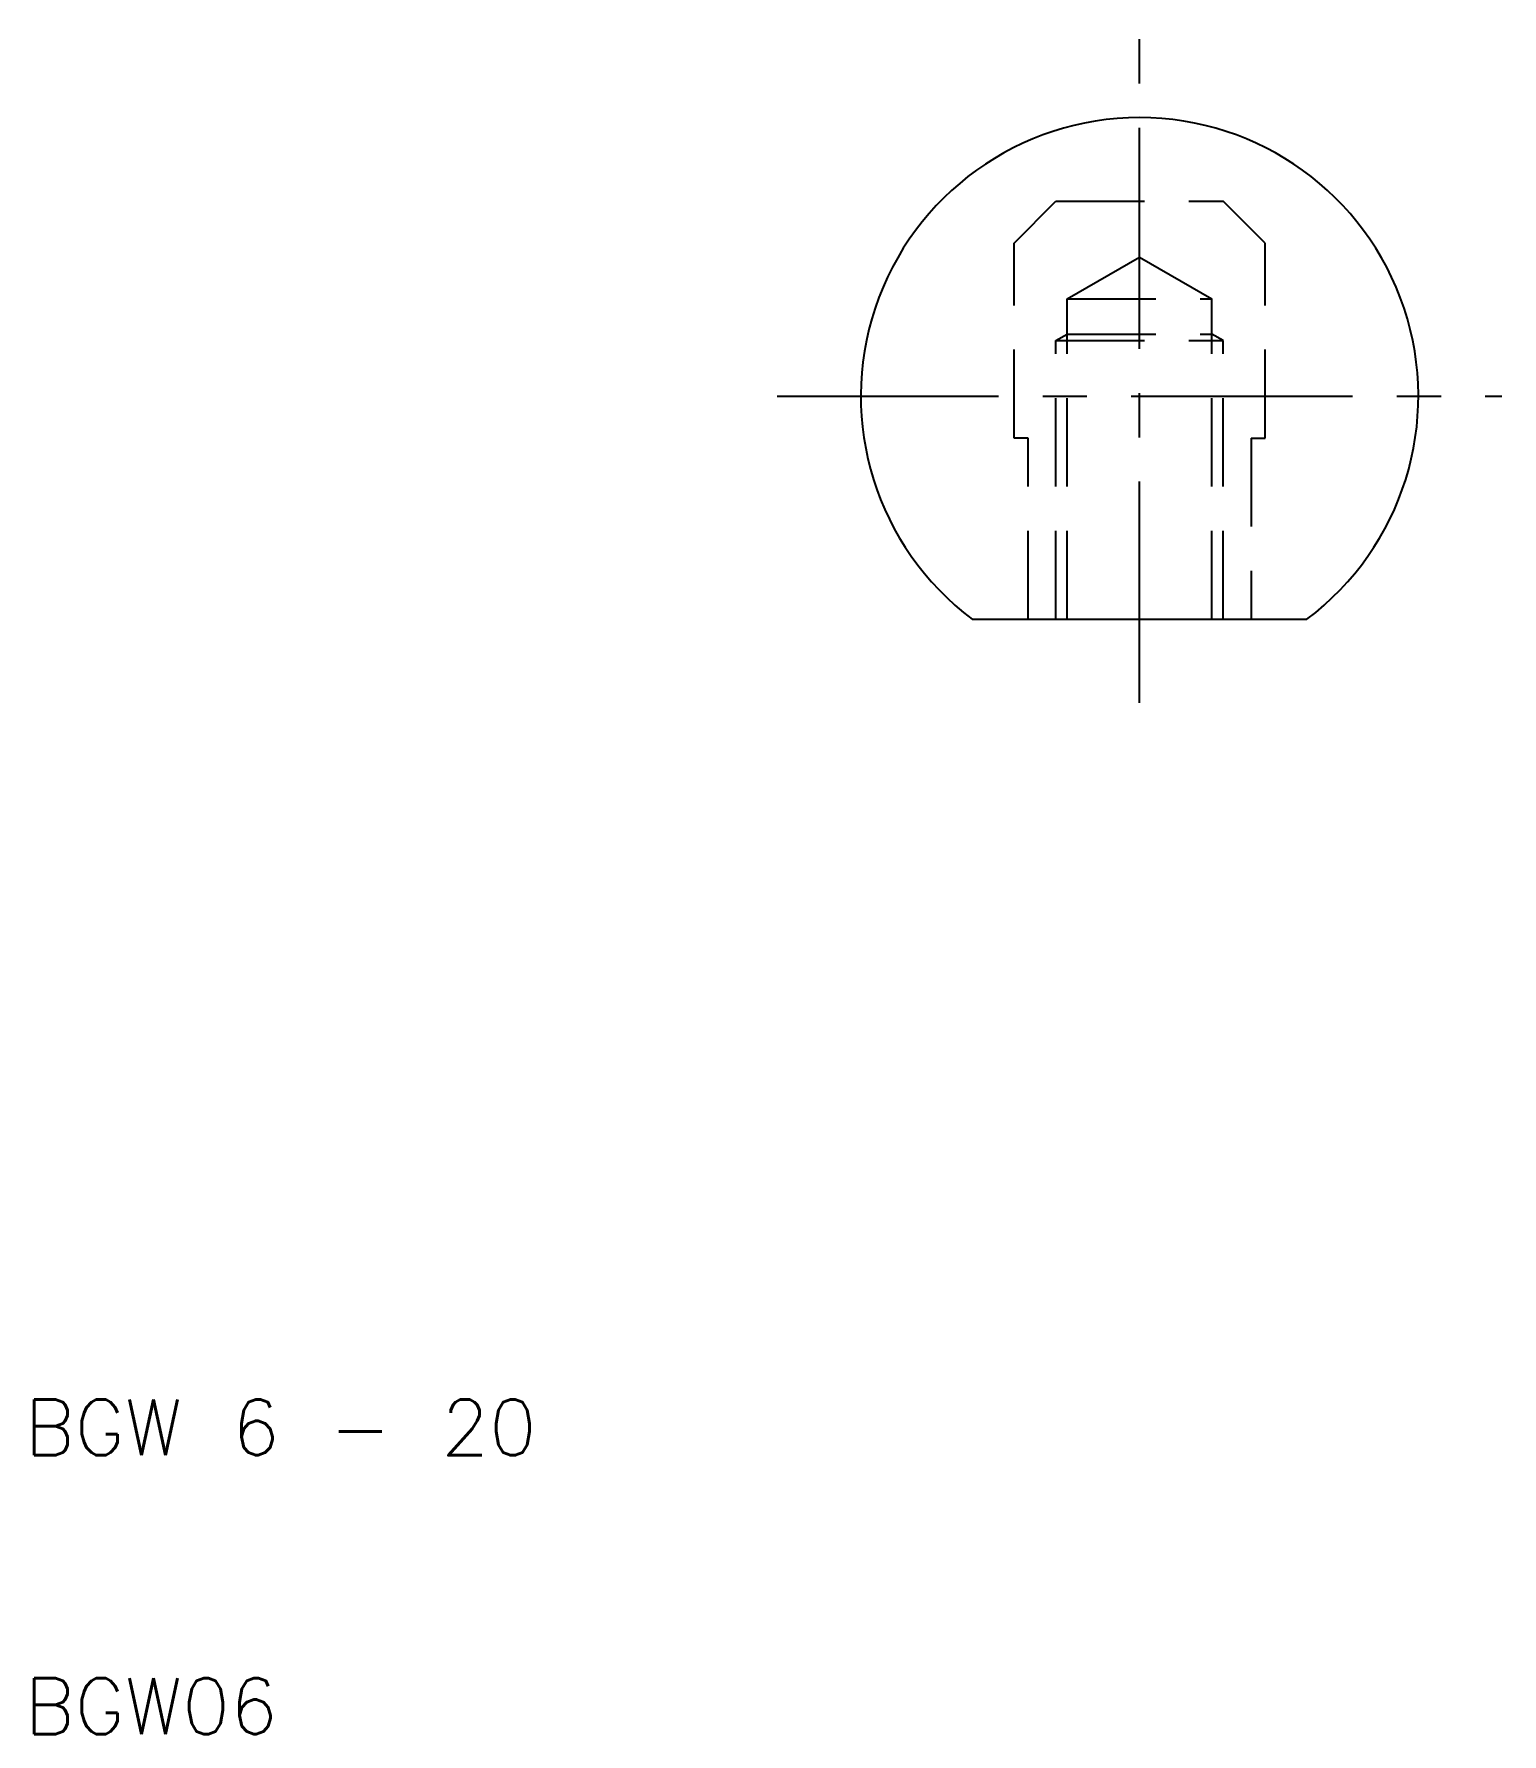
# Model space of a CAD drawing. Extents: x 10.3 to 63, y 10 to 71.
import ezdxf

# ---------------------------------------------------------------- set-up
doc = ezdxf.new("R2010")
doc.units = 0
doc.header["$LTSCALE"] = 0.25
doc.linetypes.add('CENTER', pattern=[50.8, 31.75, -6.35, 6.35, -6.35])
doc.linetypes.add('DASHED', pattern=[19.05, 12.7, -6.35])
doc.layers.get('0').update_dxf_attribs({"linetype": 'CONTINUOUS'})
doc.layers.add('CENTER', color=1, linetype='CENTER')
doc.styles.get("Standard").update_dxf_attribs({"font": 'txt.shx', "bigfont": 'extfont.shx'})

msp = doc.modelspace()

# ---------------------------------------------------------------- linework, layer by layer
at = {"color": 3, "linetype": 'DASHED'}
for p, q in [((45.5, 63.5), (47, 65)), ((47, 65), (53, 65)), ((54.5, 63.5), (53, 65)), ((45.5, 56.5), (45.5, 63.5)), ((54.5, 56.5), (54.5, 63.5)), ((47.406, 61.5), (50, 62.998)), ((50, 62.998), (52.594, 61.5)), ((47.406, 50), (47.406, 61.5)), ((47.406, 61.5), (52.594, 61.5)), ((52.594, 50), (52.594, 61.5)), ((47, 60), (47.406, 60.234)), ((47, 50), (47, 60)), ((47, 60), (53, 60)), ((47.406, 60.234), (52.594, 60.234)), ((53, 60), (52.594, 60.234)), ((53, 50), (53, 60)), ((46, 56.5), (45.5, 56.5)), ((46, 50), (46, 56.5)), ((54, 56.5), (54, 50)), ((54, 56.5), (54.5, 56.5))]:
    msp.add_line(p, q, dxfattribs=at)
msp.add_line((44, 50), (56, 50))
for centre, radius, start, end in [((50, 58), 10, 306.8699, 233.1301), ((44, 50), 0.000001, 229.23559, 270), ((44, 50), 0.000001, 229.23559, 270), ((56, 50), 0.000001, 270, 310.76441)]:
    msp.add_arc(centre, radius, start, end)
for centre, start, end in [((52.594, 61.5), 0, 90), ((53, 60), 0, 90), ((54, 56.5), 90, 180)]:
    msp.add_arc(centre, 0.000001, start, end, dxfattribs=at)
at = {"layer": 'CENTER', "color": 1, "linetype": 'CENTER'}
for p, q in [((50, 47), (50, 71)), ((37, 58), (63, 58))]:
    msp.add_line(p, q, dxfattribs=at)

# ---------------------------------------------------------------- texts
for s, p in [('BGW 6 - 20', (10, 20)), ('BGW06', (10, 10))]:
    msp.add_text(s, height=2).set_placement(p)

doc.saveas('drawing.dxf')
